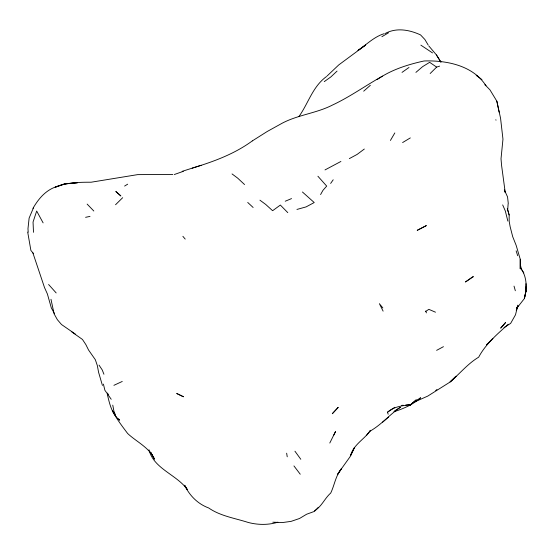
<?xml version="1.0" encoding="UTF-8"?>
<svg xmlns="http://www.w3.org/2000/svg" width="554" height="554" viewBox="0 0 554 554"><rect width="100%" height="100%" fill="white"/><g stroke="black" fill="none" stroke-linecap="round" stroke-linejoin="round"><path stroke-width="0.83" d="M525.912 286.993L525.788 291.993L524.368 298.585L516.356 308.8L518.004 305.995L516.273 310.469L517.36 306.667M520.248 259.258L520.248 268.829L520.248 259.258L516.196 245.464L512.706 236.676L510.144 226.718L509.188 221.316L509.147 214.973L507.693 209.904L508.184 203.38M524.368 298.585C527.159 288.807 527.117 277.166 521.058 268.642M524.382 298.191L525.954 290.739L525.788 291.993L525.995 283.662M517.838 305.15L515.518 314.776L510.643 323.391L504.043 327.58M33.379 207.999L29.12 218.11L27.977 228.726L28.212 232.181M333.75 435.119L335.509 431.573L329.789 443.034M320.579 194.572L322.954 190.341L326.694 186.109L317.906 176.241M299.008 116.458C308.446 103.141 312.719 86.424 326.555 76.521M390.418 140.453L394.822 132.939M341.312 468.926L337.511 474.508L341.312 468.926C335.544 475.962 334.526 485.131 330.738 493.025C324.602 498.42 321.729 506.543 314.513 510.802M32.984 208.332C37.984 199.606 44.652 191.407 54.188 187.501C65.774 182.522 78.682 182.183 91.105 182.218L137.641 174.628L172.834 174.42M330.634 183.429L333.21 179.787M508.274 324.235C497.201 334.152 485.719 343.999 478.656 357.185C467.784 363.646 459.772 373.77 450.056 381.9L456.046 376.208L450.721 381.63L427.723 396.117L415.008 401.747L420.611 397.744C412.993 404.614 403.541 408.672 393.887 411.754M340.959 469.453L349.934 456.939L354.512 447.459L350.516 455.797C353.383 444.488 364.456 439.398 370.55 430.306L366.616 435.209M318.342 507.27L314.485 511.37L306.618 514.237L299.52 518.496L291.099 521.369L282.609 522.54L272.783 522.193M369.753 431.31C381.318 424.897 389.677 414.482 400.48 407.204L394.427 411.026M492.88 338.418L486.564 344.81L487.638 343.729M430.167 73.516L436.621 67.103L439.634 66.127M115.551 204.738L122.69 197.681M327.116 75.967L338.736 64.936L365.598 45.068L357.981 50.435C366.506 44.604 373.957 36.876 384.047 33.718M337.054 71.099L330.877 76.909L324.235 81.646M363.68 91.188L370.342 85.295M435.714 390.591L436.947 389.517M415.909 72.387L422.591 66.667L429.662 62.318L436.621 67.103M382.648 422.148L388.541 417.093M364.317 149.033L357.108 154.421L349.339 158.617M388.195 414.219L387.461 412.266L394.767 407.315M402.031 72.394L408.997 67.463M377.059 79.658C390.799 69.977 407.148 64.742 423.436 61.113L424.419 60.968C446.849 60.234 473.213 65.621 485.962 85.738L484.985 84.734L489.985 89.9L496.848 101.188L500.56 118.217L502.963 139.186L501.017 158.783L501.564 165.286L505.22 192.432L504.341 189.925L507.547 196.905L508.212 202.882M387.461 412.266C393.839 406.539 402.467 405.666 410.611 404.683L416.324 399.78L409.918 405.223L410.611 404.683L405.722 405.057M252.354 140.889L267.215 131.499L282.325 123.133C298.239 114.768 316.625 113.224 332.58 104.997C350.059 96.812 365.695 85.503 382.482 76.14M252.257 140.945C234.356 154.04 213.726 161.56 192.744 167.98L182.176 171.338M124.608 186.061L127.676 184.177M402.606 142.558L410.306 137.911M381.858 36.723L388.472 32.831M340.911 161.456L325.004 169.926M436.621 350.357L443.449 346.672M113.909 385.328L122.254 381.45M285.241 201.227L291.543 198.588M174.323 174.517L183.312 171.345M385.051 33.552C396.373 27.361 409.358 29.75 420.555 34.916L424.863 39.479L428.166 45.026M192.19 168.153L201.15 165.286M296.937 209.44L306.085 206.898L314.222 202.542L302.429 191.996M277.879 522.207C268.274 525.13 257.929 525.005 248.24 522.464L248.213 522.457C234.792 518.142 220.416 516.093 208.664 507.956C197.813 503.96 189.551 495.608 184.641 485.262M85.593 217.32L90.004 216.399M401.643 405.369L403.27 405.244M435.492 312.2L428.844 309.34L425.486 311.556L425.687 311.071L426.428 312.892M183.277 396.706L176.691 393.472L183.499 396.768M50.975 299.292L54.14 313.924L57.353 319.672L61.494 324.506L75.323 334.069M432.529 52.921L420.874 45.151M71.888 331.991L82.442 339.436L85.815 344.526L88.578 350.052L95.343 359.726L97.359 365.654L98.564 372.219L102.428 385.439M259.93 200.174L265.698 204.426L272.616 210.714L280.352 205.063L287.789 212.639M232.057 173.935L237.673 178.132L244.563 184.558M477.209 76.002L476.211 75.254L481.959 79.638M247.721 202.445L253.136 207.487M107.296 394.15C109.505 403.492 111.659 413.866 119.622 420.188L118.611 418.866M87.144 204.094L93.806 211.012M48.6 284.493L56.176 292.941M440.929 62.117L436.441 54.943L428.824 45.954M182.882 236.329L185.216 239.093M33.559 253.67L30.886 250.422L27.7 232.084M382.842 307.941L379.379 303.682L383.119 311.14M293.932 465.914L300.247 474.224M111.215 399.275L104.886 390.258L103.411 384.109M115.08 414.233L112.552 410.929C116.631 419.08 122.219 426.261 127.649 433.505C136.644 441.954 149.206 447.417 154.511 459.183L150.501 452.029M294.943 451.212L300.801 459.28M99.034 365.114L102.241 369.961L103.937 374.241M523.821 272.928L521.57 269.466L520.351 264.93M436.441 54.943L440.88 62.062M184.69 485.269L187.259 489.48C176.816 474.716 153.555 468.691 148.991 449.786M54.486 313.682L51.321 307.892L47.381 293.932L44.514 287.574L32.88 252.894M43.115 222.881L36.682 211.039L33.046 222.05L33.496 232.327M150.993 452.687L152.128 454.945M107.538 393.042L108.279 394.6M502.679 204.918L505.303 210.922L507.859 221.101M514.022 286.12L515.338 290.746M115.841 416.594L113.937 411.227L112.76 405.126M516.134 250.837L517.699 255.754M507.291 208.512L509.147 214.973M495.851 119.685L496.003 120.211M496.848 101.188L499.133 112.15M286.653 453.2L287.235 456.808M505.643 322.456L500.768 328.023L505.643 322.456M337.691 407.924L332.296 413.734L338.238 407.363L337.691 407.924M426.255 225.644L417.266 230.305L426.255 225.644M472.188 277.18L465.45 281.993L473.393 276.619L472.188 277.18M64.749 183.796L55.192 187.238L64.423 183.99L77.484 182.772L64.749 183.796M117.261 192.695L115.8 191.49L120.862 195.971L117.261 192.695"/></g></svg>
